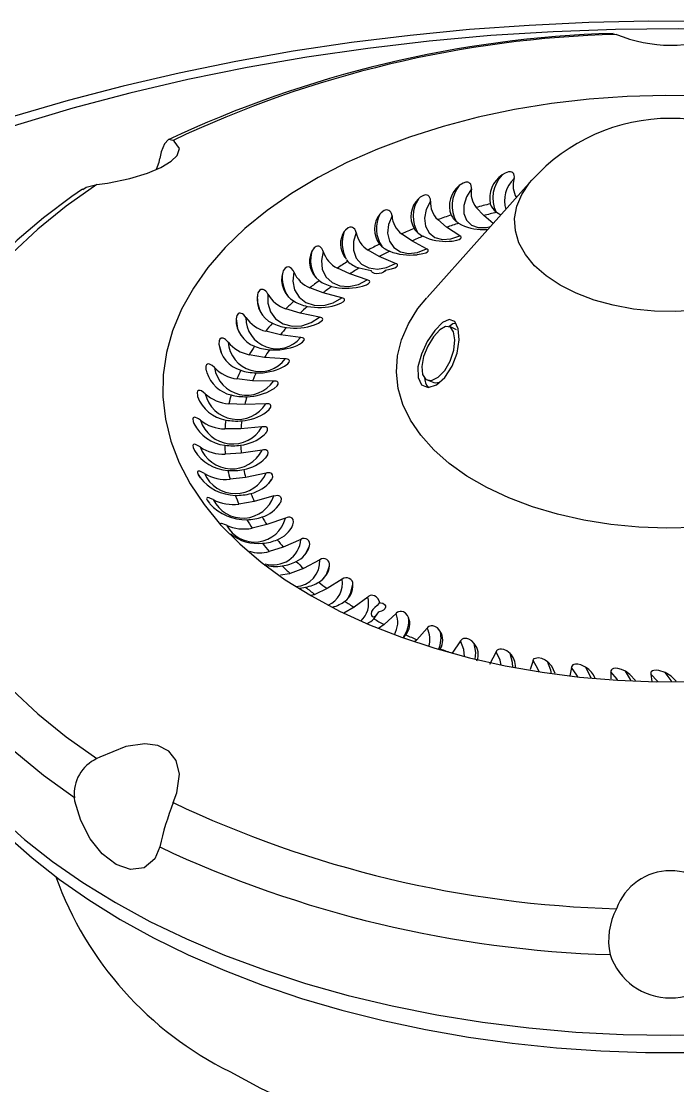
# Model space of a CAD drawing. Header units: millimetres. Extents: x 5 to 416, y 6 to 580.
# Drawn here: x 287.8 to 319.6, y 146.1 to 197.6 of the extents above; entities that cross this region are included whole.
import ezdxf

# ---------------------------------------------------------------- set-up
doc = ezdxf.new("R2010")
doc.units = ezdxf.units.MM
doc.linetypes.add('SLD-Solido', pattern=[0])
doc.layers.add('D', color=3, linetype='SLD-Solido', lineweight=25)

msp = doc.modelspace()

# ---------------------------------------------------------------- linework, layer by layer
at = {"layer": 'D'}
for p, q in [((316.50298, 197.00778), (316.66502, 196.97847)), ((312.56941, 189.91596), (307.49054, 184.24284)), ((310.23368, 188.20287), (309.86952, 188.59618)), ((310.69916, 187.82688), (310.23368, 188.20287)), ((310.84772, 188.36679), (311.06508, 188.23561)), ((308.43971, 187.63917), (308.01052, 188.00998)), ((309.0782, 187.2233), (308.43971, 187.63917)), ((306.75008, 186.97668), (306.26001, 187.32141)), ((310.22618, 187.52517), (310.43503, 187.53185)), ((305.18108, 186.22177), (304.63483, 186.53711)), ((307.4641, 186.59917), (306.75008, 186.97668)), ((303.59656, 186.06893), (303.65822, 185.98259)), ((305.96374, 185.8867), (305.18108, 186.22177)), ((303.7478, 185.38171), (303.15064, 185.66462)), ((304.20645, 185.6688), (304.78333, 185.54806)), ((305.47771, 185.56542), (305.54435, 185.57453)), ((304.59157, 185.09277), (303.7478, 185.38171)), ((302.46406, 184.4646), (301.82174, 184.71236)), ((303.36081, 184.22502), (302.46406, 184.4646)), ((301.34222, 183.47926), (300.66093, 183.68949)), ((302.28332, 183.2918), (301.34222, 183.47926)), ((300.39308, 182.43519), (299.67937, 182.60585)), ((301.36946, 182.30211), (300.39308, 182.43519)), ((301.41097, 182.04038), (301.46857, 182.09256)), ((299.62578, 181.34244), (298.88653, 181.4719)), ((300.62804, 181.26548), (299.62578, 181.34244)), ((296.79093, 180.72789), (296.82681, 180.58859)), ((299.04771, 180.21154), (298.29005, 180.29854)), ((300.0662, 180.19189), (299.04771, 180.21154)), ((298.66444, 179.05337), (297.89565, 179.09708)), ((299.68935, 179.09167), (298.66444, 179.05337)), ((298.47966, 177.87909), (297.70715, 177.87909)), ((299.50112, 177.97543), (298.47966, 177.87909)), ((299.6568, 177.64642), (299.69793, 177.68869)), ((296.18064, 176.95063), (296.20385, 176.90774)), ((299.50332, 176.85391), (298.49515, 176.70002)), ((298.49515, 176.70002), (297.72636, 176.6563)), ((299.71829, 176.54219), (299.72893, 176.55504)), ((299.69593, 175.73792), (298.71076, 175.52749)), ((298.71076, 175.52749), (297.9531, 175.44049)), ((299.82793, 175.24366), (299.95679, 175.42894)), ((299.12442, 174.37281), (298.38517, 174.24336)), ((300.0771, 174.6382), (299.12442, 174.37281)), ((299.73213, 173.2471), (299.01842, 173.07644)), ((300.64315, 173.56534), (299.73213, 173.2471)), ((300.92224, 173.06954), (301.0014, 173.22959)), ((300.52805, 172.1612), (299.84676, 171.95097)), ((301.38863, 172.52968), (300.52805, 172.1612)), ((301.61283, 171.82006), (301.8042, 172.21587)), ((301.50451, 171.12556), (300.86219, 170.87779)), ((302.30637, 171.54119), (301.50451, 171.12556)), ((303.38753, 170.60938), (302.65211, 170.15016)), ((302.65211, 170.15016), (302.05495, 169.86724)), ((304.62169, 169.74325), (303.9598, 169.24439)), ((303.9598, 169.24439), (303.46747, 168.96017)), ((304.91768, 168.68175), (305.15318, 169.02999)), ((305.02481, 168.85499), (305.15318, 169.02999)), ((305.19182, 169.47051), (305.18133, 169.45098)), ((305.19182, 169.47051), (305.18317, 169.51311)), ((304.91164, 168.67457), (305.02481, 168.85499)), ((305.99697, 168.95111), (305.41498, 168.41698)), ((305.41498, 168.41698), (305.13485, 168.21993)), ((307.50012, 168.24061), (307.00364, 167.67589)), ((307.00364, 167.67589), (306.88354, 167.57213)), ((309.11667, 167.61858), (308.71047, 167.02827)), ((308.71047, 167.02827), (308.70047, 167.01746)), ((310.83105, 167.09102), (310.51905, 166.48034)), ((312.62674, 166.66301), (312.47786, 166.22936)), ((314.48647, 166.33867), (314.41218, 165.93034)), ((316.3923, 166.12112), (316.38412, 165.77574)), ((318.3259, 166.01245), (318.37483, 165.64768))]:
    msp.add_line(p, q, dxfattribs=at)
at = {"layer": 'D', "flags": 128}
for points in [[(367.01455, 186.17136), (365.90261, 186.79879), (363.73177, 187.94536), (361.48048, 189.03509), (359.15291, 190.06621), (356.75337, 191.03706), (354.28629, 191.94605), (351.7562, 192.79172), (349.16768, 193.57269), (346.52545, 194.28771), (343.83427, 194.93563), (341.09901, 195.51539), (338.32458, 196.02607), (335.51598, 196.46682), (332.67826, 196.83694), (329.8165, 197.13582), (326.93586, 197.36299), (324.04148, 197.51805), (321.13857, 197.60078), (318.23234, 197.61102), (315.32798, 197.54877), (312.43075, 197.41413), (309.54583, 197.20733), (306.67839, 196.92869), (303.83359, 196.57869), (301.01651, 196.15789), (298.23221, 195.66697), (295.48568, 195.10674), (292.78185, 194.4781), (290.12558, 193.78206), (287.52164, 193.01974), (284.97472, 192.19236), (282.48942, 191.30122), (280.07025, 190.34775), (277.7216, 189.33345), (275.44778, 188.25993), (273.25299, 187.12888), (271.14131, 185.9421), (269.11673, 184.70148), (267.18314, 183.40903), (265.34434, 182.06689), (263.60404, 180.67737), (261.9658, 179.2429), (260.43301, 177.76606), (259.00892, 176.24963), (257.69661, 174.69658), (256.4989, 173.11007), (255.41835, 171.49348), (254.45718, 169.85032), (253.61727, 168.18427), (252.90009, 166.49903), (252.30668, 164.79831), (251.83769, 163.08573), (251.49345, 161.36474), (251.27399, 159.63862), (251.26215, 159.42291)], [(366.01463, 186.07234), (363.82262, 187.28101), (361.53693, 188.4304), (359.16237, 189.51809), (356.70391, 190.54178), (354.16674, 191.49933), (351.5562, 192.38872), (348.87777, 193.20809), (346.13708, 193.9557), (343.3399, 194.63), (340.49212, 195.22955), (337.5997, 195.7531), (334.66876, 196.19954), (331.70544, 196.56794), (328.71598, 196.85753), (325.70666, 197.06769), (322.68382, 197.19799), (319.65381, 197.24814), (316.623, 197.21805), (313.59777, 197.10777), (310.58448, 196.91754), (307.58946, 196.64776), (304.61902, 196.29899), (301.6794, 195.87197), (298.77678, 195.3676), (295.91727, 194.78694), (293.10689, 194.13121), (290.35153, 193.40178), (287.657, 192.6002), (285.02896, 191.72814), (282.47295, 190.78745), (279.99432, 189.78009), (277.59831, 188.7082), (275.28994, 187.57401), (273.07407, 186.37993), (270.95537, 185.12845), (268.93828, 183.82222), (267.02705, 182.46397), (265.2257, 181.05656), (263.53801, 179.60296), (261.96754, 178.10622), (260.51759, 176.56949), (259.1912, 174.996), (257.99117, 173.38907), (256.92003, 171.75205), (255.98001, 170.08842), (255.1731, 168.40164), (254.50101, 166.69529), (253.96513, 164.97295), (253.5666, 163.23823), (253.30626, 161.49479), (253.18465, 159.74629), (253.20203, 157.99641), (253.35835, 156.24883), (253.65331, 154.50723), (254.08626, 152.77526), (254.65631, 151.05658), (255.36225, 149.35479), (256.20261, 147.67347), (257.1756, 146.01616), (258.27919, 144.38635), (259.51106, 142.78746), (260.86861, 141.22285), (262.34898, 139.69582), (263.94908, 138.20957), (265.66552, 136.76724), (267.49471, 135.37185), (269.43279, 134.02634), (271.47569, 132.73354), (273.61911, 131.49617), (275.85855, 130.31683), (278.18929, 129.198), (280.60644, 128.14203), (283.1049, 127.15115), (285.67943, 126.22743), (288.32462, 125.37283), (291.03489, 124.58913), (293.80455, 123.87799), (296.62778, 123.24091), (299.49863, 122.67921), (302.41108, 122.19408), (305.35898, 121.78655), (308.33615, 121.45747), (311.33633, 121.20753), (314.3532, 121.03726), (317.38043, 120.94701), (320.41163, 120.93698), (323.44045, 121.00718), (326.46051, 121.15747), (329.46545, 121.38754), (332.44896, 121.6969), (335.40477, 122.08489), (338.32666, 122.55071), (341.20848, 123.09336), (344.04417, 123.71173), (346.82778, 124.40449), (349.55344, 125.17019), (352.21542, 126.00723), (354.80813, 126.91385), (357.32611, 127.88813), (359.76407, 128.92803), (362.11688, 130.03136), (364.37959, 131.1958), (366.54745, 132.4189), (368.61589, 133.69809), (370.58057, 135.03068), (372.43735, 136.41387), (374.18232, 137.84475), (375.81183, 139.32031), (377.32244, 140.83744), (378.71097, 142.39296), (379.97451, 143.9836), (381.1104, 145.606), (382.11624, 147.25676), (382.98993, 148.9324), (383.72963, 150.62941), (384.33378, 152.34421), (384.8011, 154.07319), (385.13063, 155.81273), (385.32165, 157.55916), (385.37378, 159.30881), (385.28691, 161.05799), (385.06121, 162.80305), (384.69716, 164.54029), (384.19552, 166.26607), (383.55736, 167.97675), (382.78401, 169.66875), (381.8771, 171.33851), (380.83853, 172.9825), (379.6705, 174.59728), (378.37545, 176.17944), (376.95611, 177.72567), (375.41547, 179.2327), (373.75677, 180.69738), (371.98349, 182.11661), (370.09935, 183.48742), (368.10834, 184.80692), (366.01463, 186.07234)], [(301.89065, 169.79449), (303.25518, 169.06425), (304.71148, 168.39567), (306.25119, 167.79258), (307.8655, 167.25845), (309.54516, 166.79633), (311.28056, 166.40886), (313.06174, 166.09827), (314.87851, 165.86634), (316.72046, 165.71438), (318.57705, 165.64329), (320.43763, 165.65345), (322.29155, 165.74482), (324.12819, 165.91687), (325.93704, 166.16861), (327.70772, 166.4986), (329.4301, 166.90495), (331.09431, 167.38535), (332.69082, 167.93702), (334.21049, 168.55681), (335.64461, 169.24118), (336.98496, 169.9862), (338.22387, 170.78761), (339.35424, 171.64081), (340.3696, 172.54092), (341.26413, 173.48279), (342.03271, 174.46101), (342.67093, 175.46998), (343.17514, 176.50393), (343.54246, 177.55693), (343.77077, 178.62295), (343.85877, 179.69589), (343.80596, 180.7696), (343.61263, 181.83792), (343.2799, 182.89475), (342.80967, 183.93402), (342.20464, 184.94979), (341.46827, 185.93623), (340.60477, 186.88769), (339.6191, 187.79873), (338.5169, 188.66413), (337.30448, 189.47893), (335.9888, 190.23846), (334.57737, 190.93837), (333.07829, 191.57466), (331.50015, 192.14368), (329.85199, 192.64216), (328.14324, 193.06726), (326.38369, 193.41654), (324.58342, 193.688), (322.75275, 193.88008), (320.90215, 193.99168), (319.04224, 194.02217), (317.18365, 193.97137), (315.33705, 193.83957), (313.513, 193.62752), (311.72195, 193.33645), (309.97417, 192.96801), (308.27966, 192.52432), (306.64813, 192.00792), (305.08892, 191.42176), (303.61097, 190.76921), (302.22274, 190.054), (300.93219, 189.28024), (299.7467, 188.45234), (298.67307, 187.57505), (297.71744, 186.65341), (296.88529, 185.69268), (296.18138, 184.69837), (295.60975, 183.67617), (295.17368, 182.63195), (294.87565, 181.57168), (294.71738, 180.50143), (294.69978, 179.42734), (294.82293, 178.35556), (295.08615, 177.29222), (295.48792, 176.24342), (296.02593, 175.21517), (296.69712, 174.21335), (297.49762, 173.2437), (298.42287, 172.31178), (299.46755, 171.42292), (300.62569, 170.58222), (301.89065, 169.79449)], [(291.50942, 189.71511), (292.02837, 189.77998), (293.10166, 189.99702), (293.96195, 190.26292), (294.60199, 190.53771), (295.10194, 190.84046), (295.39195, 191.11807), (295.51109, 191.45391), (295.25508, 191.81211), (295.20031, 191.84582)], [(295.20031, 191.84582), (294.97564, 191.88142), (294.77908, 191.68062), (294.6276, 191.29515), (294.54973, 190.9612)], [(294.39185, 190.4475), (294.51547, 190.79785), (294.54973, 190.9612)], [(311.70991, 189.99573), (311.72203, 190.08367), (311.71678, 190.15391), (311.69024, 190.22343), (311.65306, 190.26765), (311.60268, 190.2996), (311.53243, 190.31895), (311.42821, 190.31639), (311.267, 190.26245), (311.13241, 190.17818)], [(291.50942, 189.71511), (290.01933, 188.65605), (288.65025, 187.54388), (287.40784, 186.38321), (286.29723, 185.17884), (285.32303, 183.93574), (284.48925, 182.65907), (283.79936, 181.35409), (283.2562, 180.02622), (282.86202, 178.68093), (282.61845, 177.3238)], [(290.8265, 189.46355), (290.9939, 189.57927), (291.50942, 189.71511)], [(309.63935, 189.50792), (309.64292, 189.56227), (309.63409, 189.64949), (309.60578, 189.72008), (309.56774, 189.76605), (309.51596, 189.79967), (309.46001, 189.81682), (309.37073, 189.81871), (309.23795, 189.78018), (309.05439, 189.6574)], [(325.98033, 189.91596), (326.29665, 189.5139), (326.60829, 188.94705), (326.78333, 188.36098), (326.81851, 187.76661), (326.71315, 187.17501), (326.46924, 186.5972), (326.09131, 186.04395), (325.5864, 185.52555), (324.96392, 185.05168), (324.23547, 184.63115), (323.4146, 184.2718), (322.51663, 183.98032), (321.55826, 183.76215), (320.55736, 183.62134), (319.53257, 183.56052), (318.50298, 183.58083), (317.48776, 183.68188), (316.50584, 183.86179), (315.5755, 184.11721), (314.71407, 184.44338), (313.9376, 184.83423), (313.26056, 185.28248), (312.69555, 185.77977), (312.2531, 186.31685), (311.94145, 186.8837), (311.76641, 187.46977), (311.73124, 188.06414), (311.83659, 188.65574), (312.0805, 189.23354), (312.45843, 189.7868), (312.56941, 189.91596)], [(290.81658, 189.478), (290.29734, 189.12409), (288.92162, 188.0968), (287.64501, 187.01927), (286.47333, 185.89534), (285.41151, 184.7289), (284.46416, 183.52436), (283.63536, 182.2867), (282.92846, 181.02136), (282.34591, 179.73407), (281.88919, 178.43059), (281.55885, 177.11642), (281.41074, 176.18819)], [(307.66159, 188.9053), (307.65322, 189.00154), (307.63201, 189.07029), (307.59018, 189.13514), (307.54482, 189.17258), (307.49051, 189.19613), (307.41732, 189.20515), (307.31416, 189.18621), (307.16463, 189.1037), (307.0748, 189.02155)], [(309.63935, 189.50792), (309.39854, 189.10821), (309.27243, 188.69618), (309.27261, 188.30964), (309.39906, 187.98407), (309.64016, 187.74935), (309.9738, 187.62702), (310.36935, 187.62831), (310.55849, 187.66975)], [(307.66159, 188.9053), (307.45505, 188.4929), (307.37063, 188.0749), (307.41609, 187.68965), (307.58725, 187.37252), (307.8684, 187.15261), (308.23373, 187.05011), (308.64973, 187.07441), (309.0782, 187.2233)], [(305.79566, 188.19367), (305.77051, 188.30883), (305.74063, 188.37087), (305.69289, 188.42683), (305.64352, 188.45881), (305.58826, 188.47617), (305.51285, 188.47754), (305.409, 188.44541), (305.26517, 188.3378), (305.2127, 188.27674)], [(305.79566, 188.19367), (305.62539, 187.77058), (305.58347, 187.349), (305.67377, 186.9676), (305.888, 186.6614), (306.20648, 186.4585), (306.6, 186.37751), (307.03244, 186.42588), (307.4641, 186.59917)], [(304.05955, 187.37988), (304.02669, 187.48375), (303.99152, 187.54684), (303.93891, 187.60325), (303.88839, 187.63369), (303.83316, 187.64931), (303.76158, 187.64821), (303.66671, 187.61406), (303.54094, 187.50688), (303.48603, 187.43016)], [(304.05955, 187.37988), (303.92718, 186.94822), (303.92817, 186.52547), (304.06244, 186.15044), (304.31767, 185.85755), (304.67043, 185.67369), (305.08834, 185.61572), (305.53305, 185.68896), (305.96374, 185.8867)], [(308.55733, 186.9646), (308.7083, 186.97481), (308.92661, 187.0128), (309.04395, 187.05183), (309.11183, 187.0897), (309.14325, 187.12289), (309.14959, 187.15827), (309.13262, 187.18706), (309.08137, 187.22176), (309.0782, 187.2233)], [(302.46997, 186.47178), (302.45283, 186.51794), (302.40557, 186.60741), (302.35526, 186.66625), (302.30488, 186.7024), (302.24783, 186.72377), (302.19398, 186.72838), (302.11788, 186.71138), (302.02027, 186.64663), (301.91142, 186.48995)], [(306.99169, 186.31229), (307.03381, 186.31642), (307.2925, 186.36306), (307.42879, 186.40964), (307.50786, 186.45403), (307.54353, 186.49065), (307.55274, 186.52286), (307.5393, 186.55347), (307.49853, 186.5838), (307.4641, 186.59917)], [(302.46997, 186.47178), (302.37677, 186.03371), (302.42066, 185.61224), (302.59761, 185.24604), (302.89139, 184.96872), (303.27502, 184.80574), (303.71329, 184.77205), (304.166, 184.87075), (304.59157, 185.09277)], [(301.04224, 185.4781), (301.00601, 185.54869), (300.93602, 185.64155), (300.88536, 185.68298), (300.82634, 185.71078), (300.77242, 185.71953), (300.70681, 185.70963), (300.62667, 185.66343), (300.5341, 185.53927), (300.50402, 185.46516)], [(305.47771, 185.56542), (305.44671, 185.51499), (305.37793, 185.46209), (305.28228, 185.4214), (305.17022, 185.3973), (305.05352, 185.39297), (304.94501, 185.40984), (304.85744, 185.4467), (304.80122, 185.49937), (304.78333, 185.54806)], [(305.54435, 185.57453), (305.76703, 185.62054), (305.9278, 185.67741), (306.01815, 185.72929), (306.05854, 185.77047), (306.06963, 185.80493), (306.05619, 185.83763), (306.02415, 185.86242), (305.96374, 185.8867)], [(301.04224, 185.4781), (300.98911, 185.03589), (301.07547, 184.61811), (301.2934, 184.26311), (301.62289, 184.00347), (302.0337, 183.86301), (302.48812, 183.85464), (302.94445, 183.97912), (303.36081, 184.22502)], [(304.22924, 184.75843), (304.36506, 184.79161), (304.55326, 184.86057), (304.65672, 184.92171), (304.70246, 184.96867), (304.71547, 185.00627), (304.7016, 185.04189), (304.66829, 185.06671), (304.59909, 185.09101), (304.59157, 185.09277)], [(299.79009, 184.40842), (299.73331, 184.49498), (299.68188, 184.55324), (299.61743, 184.60277), (299.56435, 184.62605), (299.51142, 184.63418), (299.45128, 184.62402), (299.38164, 184.5803), (299.30678, 184.46578), (299.2774, 184.36568)], [(299.79009, 184.40842), (299.77755, 183.96435), (299.90555, 183.55265), (300.16236, 183.21111), (300.52439, 182.97108), (300.95842, 182.85459), (301.42461, 182.87232), (301.88018, 183.02266), (302.28332, 183.2918)], [(303.05902, 183.87184), (303.10069, 183.8836), (303.31946, 183.96673), (303.43713, 184.03883), (303.48866, 184.09293), (303.50342, 184.13453), (303.494, 184.16686), (303.46295, 184.19387), (303.41697, 184.21267), (303.36081, 184.22502)], [(331.07518, 184.22493), (331.62597, 183.52028), (332.05803, 182.77235), (332.35458, 182.00273), (332.51249, 181.2196), (332.53007, 180.43124), (332.40715, 179.64601), (332.14502, 178.87224), (331.74646, 178.11814), (331.2157, 177.39168), (330.55837, 176.70058), (329.78143, 176.05217), (328.89311, 175.4533), (327.90284, 174.91034), (326.82111, 174.42904), (325.65939, 174.01449), (324.42999, 173.6711), (323.14595, 173.4025), (321.82087, 173.21155), (320.4688, 173.10026), (319.10408, 173.06981), (317.74117, 173.12053), (316.39452, 173.25188), (315.07839, 173.46247), (313.80676, 173.75007), (312.59308, 174.11162), (311.45023, 174.54329), (310.39033, 175.04051), (309.42461, 175.59802), (308.5633, 176.20989), (307.81553, 176.86964), (307.18924, 177.57028), (306.69106, 178.30438), (306.32627, 179.06416), (306.09874, 179.84157), (306.01087, 180.62836), (306.06361, 181.4162), (306.2564, 182.19673), (306.58718, 182.96168), (307.05245, 183.70294), (307.47727, 184.22798)], [(298.72559, 183.27304), (298.68521, 183.32687), (298.61514, 183.4018), (298.55386, 183.44769), (298.49968, 183.47286), (298.44576, 183.48271), (298.39935, 183.47728), (298.34036, 183.44589), (298.27941, 183.36154), (298.24336, 183.20209)], [(298.24336, 183.20209), (298.32329, 182.73687), (298.45501, 182.43648)], [(302.04498, 182.92331), (302.23795, 183.00355), (302.37086, 183.08827), (302.42894, 183.15123), (302.44535, 183.19774), (302.43612, 183.23228), (302.4036, 183.26098), (302.35727, 183.27905), (302.28332, 183.2918)], [(309.0395, 182.19294), (308.99503, 182.7288), (308.83133, 183.07293), (308.57062, 183.17392), (308.23783, 183.02265), (307.86666, 182.64876), (307.50596, 182.1125), (307.21605, 181.49413), (307.05302, 180.88225), (307.05504, 180.36418), (307.22867, 180.01532), (307.54584, 179.88994), (307.94852, 180.01283), (308.3612, 180.36983), (308.71146, 180.90975), (308.94554, 181.55049), (309.0395, 182.19294)], [(308.87383, 182.98357), (308.7453, 182.96797), (308.55017, 182.81801)], [(308.78281, 181.68717), (308.8343, 182.18489), (308.77594, 182.5791), (308.62122, 182.8083), (308.39038, 182.83983), (308.10778, 182.67282), (307.807, 182.33567), (307.5311, 181.8826), (307.32632, 181.38039), (307.23267, 180.90183), (307.27145, 180.51532), (307.44136, 180.27883), (307.71319, 180.23016), (308.03795, 180.37958), (308.35711, 180.70829), (308.61775, 181.16685), (308.78281, 181.68717)], [(308.91907, 182.68011), (308.75002, 182.75549), (308.58092, 182.83096)], [(297.85899, 182.0829), (297.83727, 182.10816), (297.74109, 182.20194), (297.68093, 182.24323), (297.61545, 182.27045), (297.56252, 182.27617), (297.52007, 182.26688), (297.4685, 182.22951), (297.42288, 182.13618), (297.41187, 181.98558)], [(297.41187, 181.98558), (297.53492, 181.52612), (297.54288, 181.50779)], [(301.19686, 181.92197), (301.31598, 181.97775), (301.46698, 182.07731), (301.53323, 182.15142), (301.55159, 182.20405), (301.54245, 182.24169), (301.50784, 182.27284), (301.46018, 182.2906), (301.37686, 182.30178), (301.36946, 182.30211)], [(297.19864, 180.84945), (297.09304, 180.94496), (297.03194, 180.98666), (296.96602, 181.01686), (296.90781, 181.02656), (296.86675, 181.0194), (296.82249, 180.98868), (296.7866, 180.91234), (296.78808, 180.74314), (296.79093, 180.72789)], [(300.52285, 180.87746), (300.59059, 180.91387), (300.74776, 181.02703), (300.81521, 181.11121), (300.83117, 181.16866), (300.81922, 181.20859), (300.78902, 181.23626), (300.74131, 181.25505), (300.66761, 181.26496), (300.62804, 181.26548)], [(300.02943, 179.79984), (300.09019, 179.839), (300.22996, 179.96081), (300.28357, 180.04863), (300.28954, 180.10685), (300.27028, 180.14599), (300.23472, 180.17187), (300.18302, 180.18791), (300.10681, 180.19364), (300.0662, 180.19189)], [(307.5018, 180.24778), (307.66029, 180.18534), (307.81885, 180.12284)], [(307.82208, 180.12837), (307.89759, 180.10249), (308.10121, 180.14492)], [(296.75089, 179.58457), (296.67474, 179.64705), (296.56498, 179.7167), (296.50983, 179.73811), (296.45865, 179.74525), (296.42011, 179.73762), (296.38257, 179.70801), (296.35742, 179.63685), (296.37424, 179.48177), (296.38652, 179.44112)], [(299.72136, 178.69949), (299.85599, 178.81887), (299.92514, 178.92609), (299.93624, 178.99688), (299.91802, 179.04292), (299.88322, 179.07227), (299.82983, 179.09095), (299.77079, 179.09683), (299.68935, 179.09167)], [(296.52006, 178.30045), (296.42991, 178.36442), (296.36045, 178.40536), (296.2885, 178.43555), (296.23987, 178.44464), (296.20037, 178.43989), (296.16715, 178.41691), (296.14674, 178.3615), (296.16234, 178.24117), (296.20255, 178.13766)], [(299.60159, 177.587), (299.73504, 177.74118), (299.76944, 177.82665), (299.76221, 177.91007), (299.73288, 177.94765), (299.68056, 177.97474), (299.62065, 177.98494), (299.54111, 177.98173), (299.50112, 177.97543)], [(296.50838, 177.00945), (296.46836, 177.03526), (296.352, 177.10068), (296.29001, 177.12578), (296.23255, 177.13746), (296.19326, 177.13244), (296.16885, 177.11541), (296.15287, 177.07009), (296.17008, 176.97312), (296.24076, 176.83006)], [(299.67129, 176.4731), (299.68293, 176.48589), (299.7783, 176.62931), (299.80032, 176.73876), (299.78156, 176.79982), (299.7437, 176.83893), (299.69612, 176.8606), (299.63548, 176.86992), (299.57273, 176.86705), (299.50332, 176.85391)], [(296.71595, 175.72401), (296.68661, 175.74061), (296.56071, 175.80379), (296.49681, 175.8269), (296.43967, 175.83634), (296.40414, 175.82939), (296.38478, 175.81128), (296.37802, 175.76573), (296.4102, 175.67097), (296.50082, 175.53093)], [(299.92978, 175.3685), (299.97071, 175.43123), (300.01827, 175.55954), (300.01014, 175.65962), (299.97652, 175.71126), (299.92934, 175.74289), (299.87567, 175.75824), (299.81313, 175.76089), (299.73321, 175.7484), (299.69593, 175.73792)], [(296.4058, 175.68518), (296.41857, 175.65277), (296.51458, 175.50408)], [(300.0771, 174.6382), (300.0878, 174.64223), (300.16466, 174.66366), (300.23235, 174.66987), (300.29574, 174.66163), (300.34389, 174.64219), (300.39475, 174.59836), (300.42984, 174.51527), (300.41313, 174.36866), (300.37458, 174.28385)], [(282.61845, 174.31053), (282.86202, 172.9534), (283.2562, 171.60811), (283.79936, 170.28024), (284.48925, 168.97526), (285.32303, 167.69859), (286.29723, 166.45549), (287.40784, 165.25112), (288.65025, 164.09045), (290.01933, 162.97828), (291.50942, 161.91922)], [(297.14077, 174.4565), (297.01335, 174.5153), (296.93725, 174.54229), (296.8849, 174.55275), (296.84525, 174.54949), (296.8253, 174.53478), (296.81934, 174.49942), (296.84662, 174.42704), (296.95244, 174.28324), (296.98019, 174.25277)], [(297.77876, 173.21913), (297.68253, 173.25851), (297.60985, 173.28377), (297.54294, 173.29934), (297.50449, 173.2999), (297.48094, 173.28917), (297.47326, 173.26353), (297.49239, 173.21185), (297.49768, 173.20493)], [(301.0014, 173.22959), (301.03256, 173.36904), (301.009, 173.49016), (300.9623, 173.55206), (300.90481, 173.58785), (300.84628, 173.6035), (300.77893, 173.60459), (300.71688, 173.59291), (300.64315, 173.56534)], [(290.4189, 160.02948), (288.91603, 161.10922), (287.5342, 162.24156), (286.27891, 163.42198), (285.15517, 164.64579), (284.16745, 165.9081), (283.3197, 167.20387), (282.61529, 168.52795), (282.05704, 169.87505), (281.64716, 171.23981), (281.3873, 172.61678)], [(302.50275, 170.6562), (302.6172, 170.83118), (302.77525, 171.25246)], [(300.86219, 170.87779), (300.82585, 170.86436), (300.39582, 170.79544)], [(281.27585, 170.30552), (281.3442, 169.13871), (281.55193, 167.81902), (281.89731, 166.50898), (282.37908, 165.21337), (282.99548, 163.93692), (283.74425, 162.68428), (284.62268, 161.46003), (285.62754, 160.26862), (286.75518, 159.11442), (288.00149, 158.00163), (289.3619, 156.9343), (290.83146, 155.91635), (292.40481, 154.95147), (294.07621, 154.04319), (295.83955, 153.19483), (297.68841, 152.40948), (299.61603, 151.69001), (301.61539, 151.03904), (303.67919, 150.45894), (305.79988, 149.95184), (307.96975, 149.51958), (310.18088, 149.16374), (312.42518, 148.88562), (314.69448, 148.68624), (316.98049, 148.56631), (319.27487, 148.52629), (321.56925, 148.56631), (323.85527, 148.68624), (326.12456, 148.88562), (328.36886, 149.16374), (330.57999, 149.51958), (332.74986, 149.95184), (334.87056, 150.45894), (336.93435, 151.03904), (338.93371, 151.69001), (340.86133, 152.40948), (342.71019, 153.19483), (344.47353, 154.04319), (346.14493, 154.95147), (347.71828, 155.91635), (349.18784, 156.9343), (350.54826, 158.00163), (351.79456, 159.11442), (352.9222, 160.26862), (353.92706, 161.46003), (354.80549, 162.68428), (355.55426, 163.93692), (356.17066, 165.21337), (356.65243, 166.50898), (356.99781, 167.81902), (357.20554, 169.13871), (357.27487, 170.46323)], [(281.28881, 170.28912), (281.31867, 169.35628), (281.48455, 168.04434), (281.77311, 166.74273), (282.18356, 165.45448), (282.71523, 164.18274), (283.36737, 162.93097), (284.13884, 161.70301), (285.02796, 160.50311), (286.03224, 159.33574), (287.1484, 158.20544), (288.37242, 157.11659), (289.69966, 156.07332), (291.12503, 155.07935), (292.6431, 154.13805), (294.24823, 153.25241), (295.93444, 152.42515), (297.69586, 151.65859), (299.52651, 150.95479), (301.4203, 150.31561), (303.37103, 149.74274), (305.37236, 149.23768), (307.41787, 148.80172), (309.50101, 148.43601), (311.61513, 148.14151), (313.75351, 147.91899), (315.90937, 147.76904), (318.07587, 147.69204), (320.24613, 147.6882), (322.41328, 147.75752), (324.5704, 147.89982), (326.71063, 148.1147), (328.82721, 148.4016), (330.91345, 148.75974), (332.96272, 149.18821), (334.96854, 149.68589), (336.92453, 150.2515), (338.82446, 150.88362), (340.66222, 151.58066), (342.43187, 152.3409), (344.12758, 153.16246), (345.74368, 154.04332), (347.27462, 154.98126), (348.71493, 155.97388), (350.05908, 157.01834), (351.30175, 158.11152), (352.43785, 159.24987), (353.46252, 160.42935), (354.37131, 161.64536), (355.16037, 162.89274), (355.82661, 164.16593), (356.36791, 165.45918), (356.7831, 166.76676), (357.07192, 168.0833), (357.23477, 169.40396), (357.26554, 170.48267)], [(301.31251, 170.18162), (301.35626, 170.17852), (301.61377, 170.21666)], [(303.65853, 169.67773), (303.79238, 169.91968), (303.9052, 170.34864)], [(302.05495, 169.86724), (302.02525, 169.85364), (301.85929, 169.81549)], [(305.18317, 169.51311), (305.1248, 169.65397), (305.03552, 169.7521), (304.94463, 169.80368), (304.86731, 169.82354), (304.7992, 169.82508), (304.73139, 169.81088), (304.67746, 169.78603), (304.62169, 169.74325)], [(303.01776, 169.18352), (302.9764, 169.21093), (302.91517, 169.25182)], [(305.18133, 169.45098), (305.16473, 169.42331), (305.07573, 169.32401), (304.96501, 169.22957), (304.86973, 169.13757), (304.80576, 169.03869), (304.78274, 168.9337), (304.79845, 168.85362), (304.83385, 168.80562), (304.87627, 168.78731)], [(305.19182, 169.47051), (305.24485, 169.46565), (305.34819, 169.43706), (305.42698, 169.38667), (305.47286, 169.32036), (305.4811, 169.24559), (305.45033, 169.17099), (305.38339, 169.10563), (305.28782, 169.0575), (305.17479, 169.03199), (305.15318, 169.02999)], [(306.59686, 168.75391), (306.55346, 168.84044), (306.44873, 168.95759), (306.34469, 169.0184), (306.25865, 169.04209), (306.18577, 169.04512), (306.11274, 169.03059), (306.05869, 169.00497), (306.0014, 168.95625), (305.99697, 168.95111)], [(308.13264, 168.07836), (308.11691, 168.10509), (307.99395, 168.24353), (307.87445, 168.31457), (307.77765, 168.34254), (307.69861, 168.34703), (307.63365, 168.33642), (307.57581, 168.31212), (307.53217, 168.27918), (307.50012, 168.24061)], [(309.77572, 167.49296), (309.65774, 167.6165), (309.52058, 167.69876), (309.41046, 167.73168), (309.32386, 167.73767), (309.25561, 167.72748), (309.19476, 167.70228), (309.15247, 167.66919), (309.11667, 167.61858)], [(309.30479, 166.85701), (309.2714, 167.20604), (309.11667, 167.61858)], [(309.82364, 166.72822), (309.85018, 167.05959), (309.77572, 167.49296)], [(311.51028, 167.00336), (311.35328, 167.13281), (311.20801, 167.19919), (311.09655, 167.2216), (311.01186, 167.2203), (310.94695, 167.20475), (310.89233, 167.17542), (310.85629, 167.13935), (310.83105, 167.09102)], [(311.08441, 166.44833), (311.02454, 166.68835), (310.83105, 167.09102)], [(311.64888, 166.33762), (311.63091, 166.57552), (311.51028, 167.00336)], [(312.62674, 166.66301), (312.64952, 166.72012), (312.686, 166.7591), (312.7397, 166.78843), (312.79969, 166.80384), (312.89284, 166.80719), (313.02715, 166.78154), (313.21179, 166.6955), (313.31963, 166.61426)], [(312.91699, 166.12037), (312.85715, 166.27236), (312.62674, 166.66301)], [(313.689, 166.04213), (313.5271, 166.38963), (313.31963, 166.61426)], [(313.52111, 166.03172), (313.48525, 166.19454), (313.31963, 166.61426)], [(315.18632, 166.32941), (315.12714, 166.36948), (314.93466, 166.46086), (314.78637, 166.49402), (314.68172, 166.49528), (314.6066, 166.47994), (314.55258, 166.45411), (314.5138, 166.41791), (314.49004, 166.36593), (314.48647, 166.33867)], [(314.79796, 165.87487), (314.75155, 165.96207), (314.48647, 166.33867)], [(315.43422, 165.81182), (315.39535, 165.92032), (315.18632, 166.32941)], [(317.09239, 166.15157), (316.90685, 166.24156), (316.73049, 166.28689), (316.60675, 166.29264), (316.52091, 166.27862), (316.46163, 166.25366), (316.41813, 166.21641), (316.39695, 166.17598), (316.3923, 166.12112)], [(316.72026, 165.7144), (316.68952, 165.76047), (316.3923, 166.12112)], [(317.58279, 165.69791), (317.31285, 165.9968), (317.09239, 166.15157)], [(317.3801, 165.67978), (317.34281, 165.7555), (317.09239, 166.15157)], [(319.01948, 166.08243), (318.72066, 166.18577), (318.59285, 166.19908), (318.46365, 166.18622), (318.39893, 166.16246), (318.34966, 166.12483), (318.32641, 166.08394), (318.32312, 166.02581), (318.3259, 166.01245)], [(318.67458, 165.6418), (318.65239, 165.66949), (318.3259, 166.01245)], [(319.5546, 165.67333), (319.30734, 165.90923), (319.01948, 166.08243)], [(319.34895, 165.63763), (319.30888, 165.70167), (319.01948, 166.08243)], [(295.20031, 159.78851), (295.37833, 160.25573), (295.51018, 161.16848), (295.34676, 161.83668), (294.99413, 162.27739), (294.45123, 162.55534), (293.827, 162.64002), (292.90239, 162.51087), (291.64822, 161.99725), (291.50942, 161.91922)], [(294.54973, 157.6448), (294.3081, 157.06993), (293.79585, 156.6374), (293.14304, 156.55191), (292.4428, 156.79086), (291.76973, 157.30718), (291.18327, 158.04016), (290.73035, 158.91857), (290.44829, 159.86332), (290.4189, 160.02948)], [(297.93792, 146.77249), (299.42705, 145.96904), (301.00674, 145.22545), (302.66979, 144.54513), (304.4086, 143.93117), (306.21524, 143.38638), (308.08147, 142.91323), (309.99877, 142.5139), (311.95839, 142.19021), (313.95141, 141.94362), (315.9687, 141.77527), (318.00109, 141.68592), (320.03929, 141.67598), (322.07399, 141.7455), (324.09593, 141.89416), (326.09587, 142.12128), (328.06469, 142.42583), (329.9934, 142.80641), (331.8732, 143.26128), (333.69553, 143.78838), (335.45205, 144.3853), (337.13476, 145.04931), (338.73598, 145.77739), (340.2484, 146.56621), (341.66513, 147.41218), (342.9797, 148.31142), (344.1861, 149.25985), (345.27884, 150.25313), (346.25293, 151.28673), (347.10393, 152.35594), (347.82795, 153.45587), (348.42168, 154.58151), (348.88243, 155.72772), (349.02504, 156.1773)]]:
    msp.add_lwpolyline(points, dxfattribs=at)
at = {"layer": 'D'}
for centre, radius, start, end in [((318.10325, 142.71898), 54.32829, 91.68864, 115.221104), ((318.10108, 143.5239), 53.47385, 91.538883, 115.357253), ((319.27487, 203.2227), 6.7677, 247.316902, 292.683098), ((319.27487, 183.91289), 9, 41.836538, 138.163462), ((311.88042, 189.04506), 1.35774, 123.430086, 191.352389), ((312.26384, 189.06823), 1.58496, 135.549092, 205.993658), ((309.82111, 188.67397), 1.24699, 127.941031, 200.896345), ((310.24159, 188.68195), 1.53653, 140.592018, 209.664874), ((312.71989, 188.91621), 1.47832, 133.093689, 196.365841), ((312.80676, 189.65856), 1.1475, 162.912478, 210.604232), ((310.75375, 189.30433), 1.13284, 169.646481, 218.690239), ((307.89981, 188.16405), 1.18993, 133.893974, 209.611046), ((308.32646, 188.17869), 1.509, 146.043966, 212.490038), ((308.80807, 188.83646), 1.14855, 176.564217, 226.020804), ((318.2075, 158.755), 30.98415, 104.309928, 105.61099), ((306.10783, 187.5391), 1.1599, 140.509415, 218.010617), ((306.59086, 187.57137), 1.54818, 152.89551, 213.337003), ((306.98311, 188.26608), 1.18965, 183.489586, 232.567329), ((317.40469, 161.40342), 28.21629, 108.062453, 109.446965), ((318.25182, 159.39753), 29.90048, 104.337009, 105.554864), ((316.3346, 164.22522), 25.19784, 112.073682, 113.566912), ((317.46919, 161.98129), 27.20034, 108.090534, 109.38792), ((310.20641, 189.92593), 2.40084, 240.466451, 270.471822), ((304.37543, 186.82691), 1.07468, 145.852378, 216.95118), ((304.97384, 186.86556), 1.59133, 159.219292, 209.071553), ((305.29129, 187.60293), 1.25177, 190.264417, 238.370467), ((316.44686, 164.67837), 24.31547, 112.10474, 113.5026), ((308.38828, 189.48742), 2.52848, 244.429339, 273.833554), ((315.03604, 167.01116), 22.12347, 116.415089, 118.043636), ((302.97799, 185.99727), 1.17487, 155.206744, 233.119174), ((303.43913, 186.07363), 1.58342, 164.756494, 212.12468), ((303.71895, 186.83446), 1.30057, 196.192366, 244.089389), ((315.1919, 167.37337), 21.34195, 116.448759, 117.97381), ((306.69316, 189.12913), 2.83262, 249.177786, 276.049603), ((313.55074, 169.62665), 19.11488, 121.166703, 122.962087), ((313.76575, 169.88708), 18.4511, 121.204128, 122.884405), ((301.68191, 185.11365), 1.22922, 163.383263, 239.135048), ((302.06384, 185.19764), 1.5826, 170.267792, 216.562209), ((302.3598, 186.03972), 1.43227, 203.086418, 247.934486), ((311.95283, 171.93749), 16.30448, 126.419846, 128.416093), ((312.22587, 172.11726), 15.74006, 126.461845, 128.329918), ((303.58835, 187.65079), 2.96251, 256.001973, 282.49373), ((300.56831, 184.17273), 1.30525, 171.498728, 244.442968), ((300.88885, 184.25183), 1.61547, 175.958769, 209.692127), ((301.13212, 185.14712), 1.5319, 208.829831, 252.086269), ((310.33058, 173.85132), 13.79463, 132.273765, 134.50509), ((310.6555, 173.97196), 13.30887, 132.319999, 134.409358), ((302.25593, 186.62466), 2.86757, 258.720076, 286.263735), ((299.6443, 183.18671), 1.40102, 179.371176, 249.108533), ((300.21559, 183.24522), 1.49026, 178.930269, 320.739481), ((300.08535, 184.20156), 1.64654, 214.32726, 255.725749), ((308.77101, 175.32794), 11.64585, 138.82458, 141.322534), ((301.08666, 185.63492), 2.87596, 262.024287, 289.464019), ((309.15206, 175.39659), 11.23662, 138.876277, 141.215112), ((298.91548, 182.16706), 1.51452, 186.882089, 253.212562), ((299.20477, 183.17663), 1.73418, 219.10115, 259.425684), ((299.39794, 182.19733), 1.5432, 184.252481, 322.854562), ((300.09764, 184.51876), 2.81986, 265.149444, 292.94295), ((307.3723, 176.35968), 9.90671, 146.150921, 148.9333), ((307.80169, 176.39366), 9.55699, 146.208431, 148.81396), ((299.30019, 183.31773), 2.72944, 268.269609, 296.612413), ((298.3568, 181.0845), 1.59795, 197.320867, 257.527321), ((298.50576, 182.08245), 1.79691, 223.328739, 263.10513), ((298.76498, 181.09875), 1.58606, 189.043571, 325.126002), ((306.22291, 176.98673), 8.59642, 154.281912, 157.340431), ((306.69402, 176.99874), 8.29386, 154.345294, 157.20899), ((308.05233, 180.35229), 0.68227, 177.889833, 222.531995), ((298.0567, 180.06828), 1.78405, 200.58143, 260.104123), ((298.03099, 181.00277), 1.91048, 227.929729, 265.937637), ((298.32398, 179.95731), 1.61665, 193.330295, 327.625296), ((305.39855, 177.28837), 7.71783, 163.159791, 166.446391), ((305.89885, 177.29052), 7.44609, 163.228134, 166.305256), ((298.71725, 182.00275), 2.56411, 271.167753, 300.780561), ((297.7232, 179.80717), 1.92814, 231.392308, 269.523235), ((298.08079, 178.78184), 1.63328, 197.141879, 330.413459), ((304.95328, 177.37617), 7.26356, 172.607215, 176.029671), ((298.34788, 180.64129), 2.37845, 274.118749, 305.272457), ((297.92897, 179.00731), 1.93308, 206.735746, 263.072422), ((305.4684, 177.37601), 7.00682, 172.678081, 175.882622), ((298.196, 179.25281), 2.17959, 277.164085, 310.157372), ((297.99756, 177.94315), 2.07973, 212.357995, 265.913084), ((297.63574, 178.62072), 1.9665, 235.020473, 272.641242), ((298.03963, 177.58224), 1.63488, 200.509077, 333.545021), ((304.92048, 177.3822), 7.23064, 182.329243, 185.761725), ((305.43254, 177.38206), 6.97083, 182.399291, 185.614932), ((298.26184, 177.85812), 1.97607, 280.363037, 315.500884), ((298.20296, 176.36946), 1.62105, 203.46374, 337.071195), ((297.7638, 177.45543), 2.02381, 238.817828, 275.367059), ((305.29679, 177.44661), 7.61278, 191.962421, 195.279053), ((305.79299, 177.44342), 7.33681, 192.029787, 195.137712), ((298.2701, 176.89985), 2.23703, 217.729523, 268.440013), ((298.54301, 176.47633), 1.77495, 283.77806, 321.380275), ((306.52989, 177.69114), 8.11495, 201.231189, 204.136714), ((298.73371, 175.86959), 2.38515, 222.677489, 270.91835), ((298.5713, 175.15544), 1.59215, 206.039576, 341.042289), ((298.0863, 176.23769), 2.0166, 242.038686, 278.522834), ((306.05765, 177.70269), 8.41629, 201.167208, 204.269451), ((299.03431, 175.12541), 1.58257, 287.482859, 327.87519), ((299.14317, 173.953), 1.54926, 208.274234, 345.509188), ((298.61365, 175.01622), 1.98156, 245.081185, 281.786633), ((307.1575, 178.26831), 9.65402, 209.702702, 212.533565), ((307.58544, 178.23346), 9.30259, 209.760066, 212.412963), ((299.77056, 173.77659), 1.34691, 290.584353, 336.038827), ((299.31775, 174.512), 2.1792, 232.008549, 275.645623), ((308.5188, 179.22657), 11.31983, 217.449775, 219.995691), ((300.03222, 172.65857), 1.36252, 253.592679, 354.571899), ((308.90175, 179.15938), 10.91299, 217.501967, 219.886646), ((300.6807, 172.52299), 1.16472, 294.395091, 344.711164), ((301.5474, 172.30787), 0.27278, 340.289997, 125.594791), ((299.38065, 173.45679), 1.57631, 251.841458, 287.199062), ((302.48401, 171.30459), 0.29586, 349.853509, 126.899206), ((300.15067, 172.95745), 1.7389, 251.965448, 280.999755), ((310.06424, 180.63318), 13.41064, 224.398502, 226.671888), ((301.06773, 171.48634), 1.23986, 273.26158, 2.5352), ((310.38135, 180.50457), 12.91372, 224.443832, 226.575695), ((301.73601, 171.37521), 1.04646, 299.659211, 353.264234), ((302.23856, 170.41388), 1.16549, 293.571278, 9.656976), ((303.58557, 170.3583), 0.31978, 358.268733, 128.264017), ((311.68108, 182.4745), 15.86208, 230.603884, 232.636871), ((311.94903, 182.28807), 15.28927, 230.645441, 232.550022), ((302.98599, 170.29338), 0.92088, 304.671576, 3.440621), ((313.49652, 184.45126), 17.94987, 236.195236, 237.906834), ((303.52101, 169.42977), 1.14445, 312.038194, 15.897327), ((303.55903, 169.5302), 1.62424, 357.204507, 359.396989), ((304.89744, 168.93677), 0.15137, 275.61621, 327.295885), ((314.95387, 186.93272), 20.82842, 241.193635, 242.743486), ((304.87011, 168.52678), 1.20411, 329.641027, 20.634552), ((305.25132, 168.5882), 1.3557, 324.428825, 7.020943), ((305.83489, 168.44241), 0.82318, 319.815498, 22.23546), ((306.33229, 167.68549), 1.29306, 344.78661, 25.423515), ((306.78065, 167.76561), 1.38768, 336.100325, 13.024732), ((307.45526, 167.65466), 0.79898, 328.057147, 32.026258), ((316.24065, 189.60087), 23.79133, 245.73592, 247.154263), ((309.15689, 166.96232), 0.81519, 337.500602, 40.612832), ((317.30673, 192.31045), 26.70364, 249.907968, 251.221334), ((310.92979, 166.38655), 0.84701, 356.711038, 46.737356), ((314.618, 165.38679), 1.1007, 23.451841, 58.913391), ((292.28171, 160.21402), 1.87193, 114.365843, 185.657757), ((309.22747, 154.36091), 15.04061, 158.846787, 167.388752), ((318.10108, 208.11043), 53.47385, 244.642747, 268.461117), ((318.05375, 207.73905), 55.3342, 244.864214, 268.239646), ((305.44016, 161.94625), 16.9271, 199.834386, 243.691198), ((319.27487, 153.72253), 2.77172, 19.677986, 160.322014), ((319.58991, 153.11271), 3.30701, 152.184144, 191.896879), ((319.27487, 153.41483), 3.08218, 198.615113, 341.384887)]:
    msp.add_arc(centre, radius, start, end, dxfattribs=at)
for centre, major_axis, ratio, start_param, end_param in [((312.88271, 189.09892), (2.35423, 0.20997), 0.49858714, 3.23725034, 3.62569466), ((310.92384, 188.6808), (2.32351, 0.254), 0.50983705, 3.31235755, 3.70080187), ((309.04539, 188.15385), (2.28795, 0.29221), 0.52354852, 3.39000881, 3.77845313), ((307.26546, 187.52315), (2.24878, 0.32323), 0.53963843, 3.47093026, 3.85937457), ((305.60119, 186.79477), (2.20743, 0.34553), 0.55794426, 3.55599207, 3.94443638), ((304.06861, 185.97573), (2.16557, 0.35737), 0.57818015, 3.64624807, 4.03469239), ((302.68246, 185.0739), (2.12507, 0.35675), 0.59987734, 3.74296751, 4.13141182), ((301.45612, 184.09799), (2.08788, 0.3414), 0.6223089, 3.84762889, 4.23607321), ((300.40137, 183.05739), (2.05594, 0.30897), 0.64440695, 3.96181046, 4.35025478), ((299.52839, 181.96211), (2.03078, 0.25746), 0.66470355, 4.08686169, 4.47530601), ((298.84558, 180.82272), (2.01324, 0.18637), 0.68136637, 4.22322974, 4.61167406), ((298.35951, 179.65017), (2.00321, 0.09828), 0.69243783, 4.36949752, 4.75794184), ((298.07487, 178.45576), (2, 0), 0.6963348, 4.52170383, 4.91014815), ((297.9944, 177.251), (2.00321, -0.09828), 0.69243783, 4.67391014, 5.06235446), ((298.11887, 176.04749), (2.01324, -0.18637), 0.68136637, 4.82017792, 5.20862224), ((298.44708, 174.85682), (2.03078, -0.25746), 0.66470355, 4.95654597, 5.34499029), ((298.97588, 173.69045), (2.05594, -0.30897), 0.64440695, 5.0815972, 5.47004152), ((299.70016, 172.55962), (2.08788, -0.3414), 0.6223089, 5.19577877, 5.58422308), ((300.61297, 171.47521), (2.12507, -0.35675), 0.59987734, 5.30044016, 5.68888447), ((301.70549, 170.44768), (2.16557, -0.35737), 0.57818015, 5.39715959, 5.78560391), ((302.96722, 169.48692), (2.20743, -0.34553), 0.55794426, 5.61430184, 5.87585991), ((304.386, 168.60217), (2.24878, -0.32323), 0.53963843, 5.8178598, 5.96092172), ((305.94817, 167.80197), (2.28795, -0.29221), 0.52354852, 6.00083272, 6.04184317)]:
    msp.add_ellipse(centre, major_axis=major_axis, ratio=ratio, start_param=start_param, end_param=end_param, dxfattribs=at)

doc.saveas('drawing.dxf')
